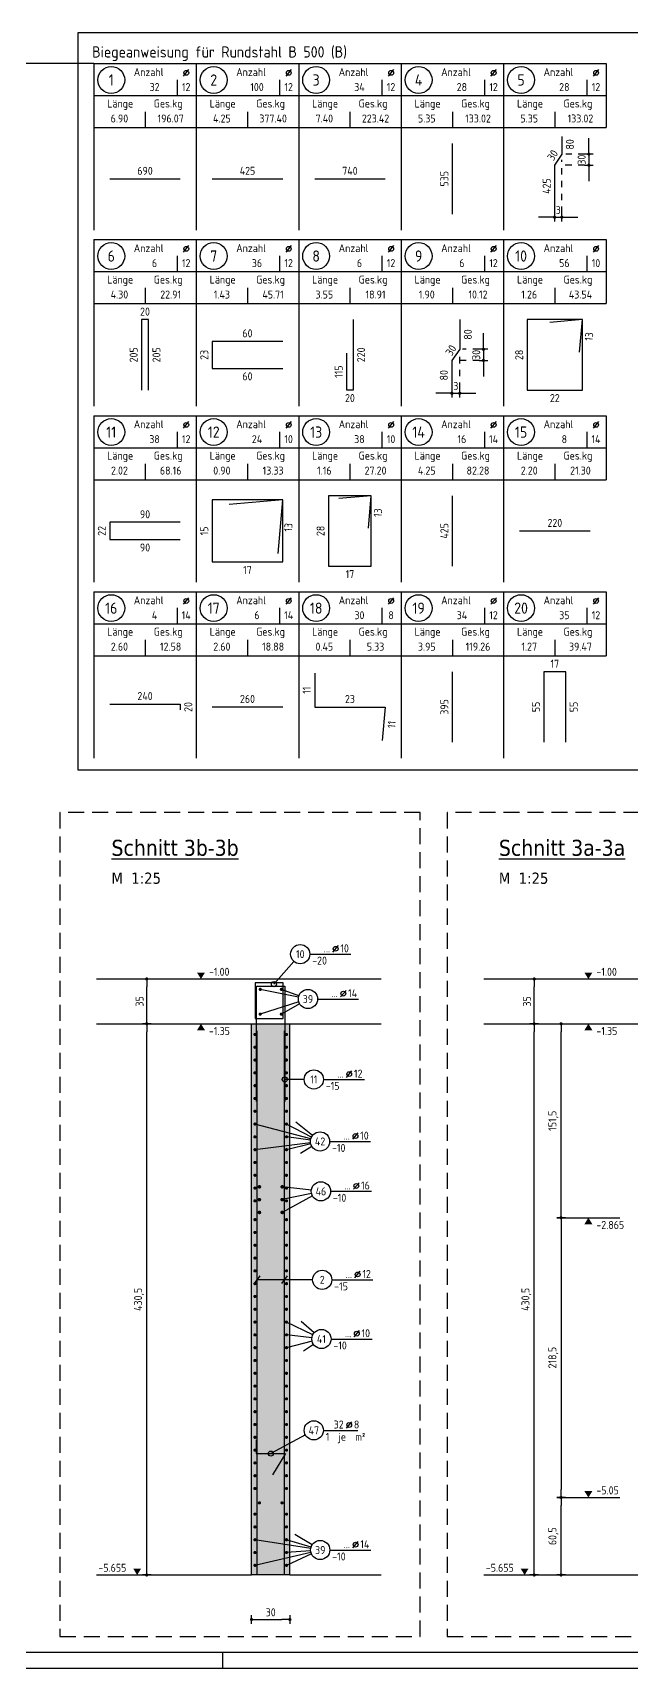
# Model space of a CAD drawing. Extents: x 40 to 158, y 100 to 142.
# Drawn here: x 58.44 to 67.79, y 99.59 to 125.14 of the extents above; entities that cross this region are included whole.
import ezdxf
from ezdxf.enums import TextEntityAlignment as Align

# ---------------------------------------------------------------- set-up
doc = ezdxf.new("R2010")
doc.units = 0
doc.header["$LTSCALE"] = 0.5
for name, pattern in [('AUSGEZOGEN', [1000.01, 1000, 0.01]), ('DASHED', [0.75, 0.5, -0.25]), ('HIDDEN4', [0.12, 0.02, -0.1]), ('STRICHLINIE', [0.75, 0.5, -0.25])]:
    doc.linetypes.add(name, pattern=pattern)
for name, color, linetype in [('AFU', 7, 'Continuous'), ('BETON', 7, 'Continuous'), ('DETAIL', 7, 'Continuous'), ('grau_mittel', 7, 'Continuous'), ('HILFE', 7, 'Continuous'), ('koten', 7, 'Continuous'), ('MASSE', 7, 'Continuous'), ('RAHMEN', 7, 'Continuous'), ('RND', 7, 'Continuous'), ('RND_BILD', 7, 'Continuous'), ('TEXT', 7, 'Continuous')]:
    doc.layers.add(name, color=color, linetype=linetype)
doc.layers.add('NOPLOT', color=7, linetype='Continuous', plot=False)
doc.styles.add('helv', font='tahoma.ttf')
doc.styles.add('txt', font='isocp.shx')
doc.linetypes.add('AFU_50K', pattern='A,0.15,["/",Standard,S=0.2,R=0,X=-0.01,Y=-0.1],0.07,["/",Standard,S=0.2,R=0,X=-0.01,Y=-0.1],0.15', length=0.37)
doc.dimstyles.new('DOT_I', dxfattribs={"dimscale": 0.5, "dimtxt": 0.25, "dimasz": 0.25, "dimexe": 0.1, "dimexo": 0.3, "dimgap": 0.1, "dimtad": 1, "dimdec": 3, "dimzin": 3, "dimtxsty": 'txt', "dimblk": 'DOT', "dimblk1": 'DOT', "dimblk2": 'DOT', "dimsah": 1, "dimcen": 0.1, "dimse1": 1, "dimse2": 1, "dimazin": 0, "dimtfac": 1, "dimtdec": 4, "dimtix": 1, "dimtmove": 2, "dimatfit": 3, "dimfxl": 0, "dimtvp": 1, "dimtolj": 1, "dimtzin": 0, "dimarcsym": 0})

# ---------------------------------------------------------------- blocks, each defined once
blk = doc.blocks.new('DOT')
at = {"layer": 'MASSE', "color": 7, "linetype": 'Continuous'}
for p, q in [((0, 0), (-1, 0)), ((0, 0.54), (0, -0.54))]:
    blk.add_line(p, q, dxfattribs=at)
at = {"layer": 'MASSE', "color": 7, "linetype": 'Continuous', "const_width": 0.2}
blk.add_lwpolyline([(-0.1, 0, 1), (0.1, 0, 1)], format="xyb", close=True, dxfattribs=at)
blk = doc.blocks.new('*D1212')
at = {"layer": 'DEFPOINTS', "color": 0, "linetype": 'AUSGEZOGEN', "transparency": 16777216}
for p in [(66.694, 102.259), (66.694, 102.259), (66.694, 101.049)]:
    blk.add_point(p, dxfattribs=at)
at = {"layer": 'MASSE', "color": 0, "linetype": 'AUSGEZOGEN', "lineweight": -2, "transparency": 16777216}
blk.add_line((66.694, 101.174), (66.694, 102.134), dxfattribs=at)
at = {"layer": 'MASSE', "color": 0, "linetype": 'AUSGEZOGEN', "lineweight": -2, "transparency": 16777216, "xscale": 0.125, "yscale": 0.125, "zscale": 0.125}
for p, rotation in [((66.694, 102.259), 90), ((66.694, 101.049), 270)]:
    blk.add_blockref('DOT', p, dxfattribs=dict(at, rotation=rotation))
at = {"layer": 'MASSE', "color": 0, "linetype": 'AUSGEZOGEN', "transparency": 16777216, "insert": (66.573, 101.654), "char_height": 0.125, "attachment_point": 5, "rotation": 90, "style": 'txt'}
blk.add_mtext('\\A1;60,5', dxfattribs=at)
blk = doc.blocks.new('*D1213')
at = {"layer": 'DEFPOINTS', "color": 0, "linetype": 'AUSGEZOGEN', "transparency": 16777216}
for p in [(66.274, 109.659), (66.274, 109.659), (66.274, 101.049)]:
    blk.add_point(p, dxfattribs=at)
at = {"layer": 'MASSE', "color": 0, "linetype": 'AUSGEZOGEN', "lineweight": -2, "transparency": 16777216}
blk.add_line((66.274, 101.174), (66.274, 109.534), dxfattribs=at)
at = {"layer": 'MASSE', "color": 0, "linetype": 'AUSGEZOGEN', "lineweight": -2, "transparency": 16777216, "xscale": 0.125, "yscale": 0.125, "zscale": 0.125}
for p, rotation in [((66.274, 109.659), 90), ((66.274, 101.049), 270)]:
    blk.add_blockref('DOT', p, dxfattribs=dict(at, rotation=rotation))
at = {"layer": 'MASSE', "color": 0, "linetype": 'AUSGEZOGEN', "transparency": 16777216, "insert": (66.152, 105.354), "char_height": 0.125, "attachment_point": 5, "rotation": 90, "style": 'txt'}
blk.add_mtext('\\A1;430,5', dxfattribs=at)
blk = doc.blocks.new('OKRD_U')
at = {"color": 0, "linetype": 'ByBlock'}
blk.add_solid([(-0.125, -0.202), (0.125, -0.202), (0, 0)], dxfattribs=at)
at = {"color": 0, "linetype": 'ByBlock', "style": 'txt'}
blk.add_attdef('OKRD', (0.25, -0.35), '', height=0.25, dxfattribs=at)
blk = doc.blocks.new('OKRD_O')
at = {"color": 0, "linetype": 'ByBlock'}
blk.add_solid([(-0.125, 0.202), (0.125, 0.202), (0, 0)], dxfattribs=at)
at = {"color": 0, "linetype": 'ByBlock', "style": 'txt'}
blk.add_attdef('OKRD', (0.25, 0.1), '', height=0.25, dxfattribs=at)
blk = doc.blocks.new('*D1214')
at = {"layer": 'DEFPOINTS', "color": 0, "linetype": 'AUSGEZOGEN', "transparency": 16777216}
for p in [(66.274, 110.359), (66.274, 110.359), (66.274, 109.659)]:
    blk.add_point(p, dxfattribs=at)
at = {"layer": 'MASSE', "color": 0, "linetype": 'AUSGEZOGEN', "lineweight": -2, "transparency": 16777216}
blk.add_line((66.274, 109.784), (66.274, 110.234), dxfattribs=at)
at = {"layer": 'MASSE', "color": 0, "linetype": 'AUSGEZOGEN', "lineweight": -2, "transparency": 16777216, "xscale": 0.125, "yscale": 0.125, "zscale": 0.125}
for p, rotation in [((66.274, 110.359), 90), ((66.274, 109.659), 270)]:
    blk.add_blockref('DOT', p, dxfattribs=dict(at, rotation=rotation))
at = {"layer": 'MASSE', "color": 0, "linetype": 'AUSGEZOGEN', "transparency": 16777216, "insert": (66.161, 110.009), "char_height": 0.125, "attachment_point": 5, "rotation": 90, "style": 'txt'}
blk.add_mtext('\\A1;35', dxfattribs=at)
blk = doc.blocks.new('*D1215')
at = {"layer": 'DEFPOINTS', "color": 0, "linetype": 'AUSGEZOGEN', "transparency": 16777216}
for p in [(66.694, 106.629), (66.694, 102.259), (66.694, 102.259)]:
    blk.add_point(p, dxfattribs=at)
at = {"layer": 'MASSE', "color": 0, "linetype": 'AUSGEZOGEN', "lineweight": -2, "transparency": 16777216}
blk.add_line((66.694, 106.504), (66.694, 102.384), dxfattribs=at)
at = {"layer": 'MASSE', "color": 0, "linetype": 'AUSGEZOGEN', "lineweight": -2, "transparency": 16777216, "xscale": 0.125, "yscale": 0.125, "zscale": 0.125}
for p, rotation in [((66.694, 106.629), 90), ((66.694, 102.259), 270)]:
    blk.add_blockref('DOT', p, dxfattribs=dict(at, rotation=rotation))
at = {"layer": 'MASSE', "color": 0, "linetype": 'AUSGEZOGEN', "transparency": 16777216, "insert": (66.572, 104.444), "char_height": 0.125, "attachment_point": 5, "rotation": 90, "style": 'txt'}
blk.add_mtext('\\A1;218,5', dxfattribs=at)
blk = doc.blocks.new('*D1216')
at = {"layer": 'DEFPOINTS', "color": 0, "linetype": 'AUSGEZOGEN', "transparency": 16777216}
for p in [(66.694, 109.659), (66.694, 109.659), (66.694, 106.629)]:
    blk.add_point(p, dxfattribs=at)
at = {"layer": 'MASSE', "color": 0, "linetype": 'AUSGEZOGEN', "lineweight": -2, "transparency": 16777216}
blk.add_line((66.694, 106.754), (66.694, 109.534), dxfattribs=at)
at = {"layer": 'MASSE', "color": 0, "linetype": 'AUSGEZOGEN', "lineweight": -2, "transparency": 16777216, "xscale": 0.125, "yscale": 0.125, "zscale": 0.125}
for p, rotation in [((66.694, 109.659), 90), ((66.694, 106.629), 270)]:
    blk.add_blockref('DOT', p, dxfattribs=dict(at, rotation=rotation))
at = {"layer": 'MASSE', "color": 0, "linetype": 'AUSGEZOGEN', "transparency": 16777216, "insert": (66.573, 108.144), "char_height": 0.125, "attachment_point": 5, "rotation": 90, "style": 'txt'}
blk.add_mtext('\\A1;151,5', dxfattribs=at)
blk = doc.blocks.new('*D1218')
at = {"layer": 'DEFPOINTS', "color": 0, "linetype": 'AUSGEZOGEN', "transparency": 16777216}
for p in [(60.223, 109.659), (60.223, 109.659), (60.223, 101.049)]:
    blk.add_point(p, dxfattribs=at)
at = {"layer": 'MASSE', "color": 0, "linetype": 'AUSGEZOGEN', "lineweight": -2, "transparency": 16777216}
blk.add_line((60.223, 101.174), (60.223, 109.534), dxfattribs=at)
at = {"layer": 'MASSE', "color": 0, "linetype": 'AUSGEZOGEN', "lineweight": -2, "transparency": 16777216, "xscale": 0.125, "yscale": 0.125, "zscale": 0.125}
for p, rotation in [((60.223, 109.659), 90), ((60.223, 101.049), 270)]:
    blk.add_blockref('DOT', p, dxfattribs=dict(at, rotation=rotation))
at = {"layer": 'MASSE', "color": 0, "linetype": 'AUSGEZOGEN', "transparency": 16777216, "insert": (60.101, 105.354), "char_height": 0.125, "attachment_point": 5, "rotation": 90, "style": 'txt'}
blk.add_mtext('\\A1;430,5', dxfattribs=at)
blk = doc.blocks.new('*D1219')
at = {"layer": 'DEFPOINTS', "color": 0, "linetype": 'AUSGEZOGEN', "transparency": 16777216}
for p in [(60.223, 110.359), (60.223, 110.359), (60.223, 109.659)]:
    blk.add_point(p, dxfattribs=at)
at = {"layer": 'MASSE', "color": 0, "linetype": 'AUSGEZOGEN', "lineweight": -2, "transparency": 16777216}
blk.add_line((60.223, 109.784), (60.223, 110.234), dxfattribs=at)
at = {"layer": 'MASSE', "color": 0, "linetype": 'AUSGEZOGEN', "lineweight": -2, "transparency": 16777216, "xscale": 0.125, "yscale": 0.125, "zscale": 0.125}
for p, rotation in [((60.223, 110.359), 90), ((60.223, 109.659), 270)]:
    blk.add_blockref('DOT', p, dxfattribs=dict(at, rotation=rotation))
at = {"layer": 'MASSE', "color": 0, "linetype": 'AUSGEZOGEN', "transparency": 16777216, "insert": (60.111, 110.009), "char_height": 0.125, "attachment_point": 5, "rotation": 90, "style": 'txt'}
blk.add_mtext('\\A1;35', dxfattribs=at)
blk = doc.blocks.new('*D1220')
at = {"layer": 'DEFPOINTS', "color": 0, "linetype": 'AUSGEZOGEN', "transparency": 16777216}
for p in [(61.859, 100.353), (62.459, 100.353), (62.459, 100.353)]:
    blk.add_point(p, dxfattribs=at)
at = {"layer": 'MASSE', "color": 0, "linetype": 'AUSGEZOGEN', "lineweight": -2, "transparency": 16777216}
blk.add_line((61.984, 100.353), (62.334, 100.353), dxfattribs=at)
at = {"layer": 'MASSE', "color": 0, "linetype": 'AUSGEZOGEN', "lineweight": -2, "transparency": 16777216, "xscale": 0.125, "yscale": 0.125, "zscale": 0.125, "rotation": 180}
blk.add_blockref('DOT', (61.859, 100.353), dxfattribs=at)
at = {"layer": 'MASSE', "color": 0, "linetype": 'AUSGEZOGEN', "lineweight": -2, "transparency": 16777216, "xscale": 0.125, "yscale": 0.125, "zscale": 0.125}
blk.add_blockref('DOT', (62.459, 100.353), dxfattribs=at)
at = {"layer": 'MASSE', "color": 0, "linetype": 'AUSGEZOGEN', "transparency": 16777216, "insert": (62.159, 100.466), "char_height": 0.125, "attachment_point": 5, "style": 'txt'}
blk.add_mtext('\\A1;30', dxfattribs=at)
blk = doc.blocks.new('RND_LEI')
at = {"layer": 'RND', "color": 7, "linetype": 'Continuous'}
blk.add_line((1.022, 0.066), (1.19, 0.27), dxfattribs=at)
for centre, radius in [((0, 0), 0.3), ((1.106, 0.168), 0.075)]:
    blk.add_circle(centre, radius, dxfattribs=at)
at = {"layer": 'RND', "color": 7, "linetype": 'Continuous', "style": 'txt'}
blk.add_attdef('POSL', text='', height=0.25, dxfattribs=at).set_placement((0, 0), align=Align.MIDDLE)
blk.add_attdef('ANZ', text='', height=0.25, dxfattribs=at).set_placement((0.931, 0.057), align=Align.RIGHT)
for tag, p in [('DUM', (1.253, 0.057)), ('ABSTD', (1.674, 0.057)), ('POSTXT', (0.374, -0.327))]:
    blk.add_attdef(tag, p, '', height=0.25, dxfattribs=at)
blk = doc.blocks.new('A0-19-0')
at = {"layer": 'RAHMEN'}
blk.add_line((0, 0), (137.9, 0), dxfattribs=at)
at = {"layer": 'RAHMEN', "color": 5}
blk.add_line((2, 0.5), (137.4, 0.5), dxfattribs=at)
at = {"layer": 'RAHMEN', "color": 7}
blk.add_line((42.9, 0.5), (42.9, 0), dxfattribs=at)
blk = doc.blocks.new('*D1251')
at = {"layer": 'DEFPOINTS', "color": 0, "linetype": 'AUSGEZOGEN', "transparency": 16777216}
for p in [(66.593, 122.258), (66.706, 122.258), (66.706, 122.258)]:
    blk.add_point(p, dxfattribs=at)
at = {"layer": 'RND_BILD', "color": 0, "linetype": 'AUSGEZOGEN', "lineweight": -2, "transparency": 16777216}
for p, q in [((66.468, 122.258), (66.343, 122.258)), ((66.593, 122.258), (66.706, 122.258)), ((66.831, 122.258), (66.956, 122.258))]:
    blk.add_line(p, q, dxfattribs=at)
at = {"layer": 'RND_BILD', "color": 0, "linetype": 'AUSGEZOGEN', "lineweight": -2, "transparency": 16777216, "xscale": 0.125, "yscale": 0.125, "zscale": 0.125}
blk.add_blockref('DOT', (66.593, 122.258), dxfattribs=at)
at = {"layer": 'RND_BILD', "color": 0, "linetype": 'AUSGEZOGEN', "lineweight": -2, "transparency": 16777216, "xscale": 0.125, "yscale": 0.125, "zscale": 0.125, "rotation": 180}
blk.add_blockref('DOT', (66.706, 122.258), dxfattribs=at)
at = {"layer": 'RND_BILD', "color": 0, "linetype": 'AUSGEZOGEN', "transparency": 16777216, "insert": (66.65, 122.371), "char_height": 0.125, "attachment_point": 5, "style": 'txt'}
blk.add_mtext('\\A1;3', dxfattribs=at)
blk = doc.blocks.new('*D1252')
at = {"layer": 'DEFPOINTS', "color": 0, "linetype": 'AUSGEZOGEN', "transparency": 16777216}
for p in [(64.988, 119.508), (65.112, 119.508), (65.112, 119.508)]:
    blk.add_point(p, dxfattribs=at)
at = {"layer": 'RND_BILD', "color": 0, "linetype": 'AUSGEZOGEN', "lineweight": -2, "transparency": 16777216}
for p, q in [((64.863, 119.508), (64.738, 119.508)), ((64.988, 119.508), (65.112, 119.508)), ((65.237, 119.508), (65.362, 119.508))]:
    blk.add_line(p, q, dxfattribs=at)
at = {"layer": 'RND_BILD', "color": 0, "linetype": 'AUSGEZOGEN', "lineweight": -2, "transparency": 16777216, "xscale": 0.125, "yscale": 0.125, "zscale": 0.125}
blk.add_blockref('DOT', (64.988, 119.508), dxfattribs=at)
at = {"layer": 'RND_BILD', "color": 0, "linetype": 'AUSGEZOGEN', "lineweight": -2, "transparency": 16777216, "xscale": 0.125, "yscale": 0.125, "zscale": 0.125, "rotation": 180}
blk.add_blockref('DOT', (65.112, 119.508), dxfattribs=at)
at = {"layer": 'RND_BILD', "color": 0, "linetype": 'AUSGEZOGEN', "transparency": 16777216, "insert": (65.05, 119.621), "char_height": 0.125, "attachment_point": 5, "style": 'txt'}
blk.add_mtext('\\A1;3', dxfattribs=at)
blk = doc.blocks.new('*D1254')
at = {"layer": 'DEFPOINTS', "color": 0, "linetype": 'AUSGEZOGEN', "transparency": 16777216}
for p in [(67.128, 123.244), (67.128, 123.07), (67.128, 123.07)]:
    blk.add_point(p, dxfattribs=at)
at = {"layer": 'MASSE', "color": 0, "linetype": 'AUSGEZOGEN', "lineweight": -2, "transparency": 16777216}
for p, q in [((67.128, 123.369), (67.128, 123.494)), ((67.128, 123.244), (67.128, 123.07)), ((67.128, 122.945), (67.128, 122.82))]:
    blk.add_line(p, q, dxfattribs=at)
at = {"layer": 'MASSE', "color": 0, "linetype": 'AUSGEZOGEN', "lineweight": -2, "transparency": 16777216, "xscale": 0.125, "yscale": 0.125, "zscale": 0.125}
for p, rotation in [((67.128, 123.244), 270), ((67.128, 123.07), 90)]:
    blk.add_blockref('DOT', p, dxfattribs=dict(at, rotation=rotation))
at = {"layer": 'MASSE', "color": 0, "linetype": 'AUSGEZOGEN', "transparency": 16777216, "insert": (67.015, 123.157), "char_height": 0.125, "attachment_point": 5, "rotation": 90, "style": 'txt'}
blk.add_mtext('\\A1;30', dxfattribs=at)
blk = doc.blocks.new('*D1255')
at = {"layer": 'DEFPOINTS', "color": 0, "linetype": 'AUSGEZOGEN', "transparency": 16777216}
for p in [(65.482, 120.195), (65.482, 120.021), (65.482, 120.021)]:
    blk.add_point(p, dxfattribs=at)
at = {"layer": 'MASSE', "color": 0, "linetype": 'AUSGEZOGEN', "lineweight": -2, "transparency": 16777216}
for p, q in [((65.482, 120.32), (65.482, 120.445)), ((65.482, 120.195), (65.482, 120.021)), ((65.482, 119.896), (65.482, 119.771))]:
    blk.add_line(p, q, dxfattribs=at)
at = {"layer": 'MASSE', "color": 0, "linetype": 'AUSGEZOGEN', "lineweight": -2, "transparency": 16777216, "xscale": 0.125, "yscale": 0.125, "zscale": 0.125}
for p, rotation in [((65.482, 120.195), 270), ((65.482, 120.021), 90)]:
    blk.add_blockref('DOT', p, dxfattribs=dict(at, rotation=rotation))
at = {"layer": 'MASSE', "color": 0, "linetype": 'AUSGEZOGEN', "transparency": 16777216, "insert": (65.369, 120.108), "char_height": 0.125, "attachment_point": 5, "rotation": 90, "style": 'txt'}
blk.add_mtext('\\A1;30', dxfattribs=at)
blk = doc.blocks.new('lei_gre')
at = {"layer": 'RND', "color": 7, "linetype": 'Continuous'}
for p, q in [((-0.09, -0.12), (0.09, 0.12)), ((0, 0.15), (0, -0.15))]:
    blk.add_line(p, q, dxfattribs=at)
blk = doc.blocks.new('RND_LIS2')
at = {"layer": 'RND', "color": 3, "linetype": 'Continuous'}
for p, q in [((0, 0), (0, -5.2)), ((0, 0), (3.2, 0)), ((3.2, 0), (3.2, -2)), ((2.6, -0.503), (2.6, -1)), ((0, -1), (3.2, -1)), ((1.6, -1.503), (1.6, -2)), ((0, -2), (3.2, -2))]:
    blk.add_line(p, q, dxfattribs=at)
at = {"layer": 'RND', "color": 7, "linetype": 'Continuous'}
blk.add_line((2.805, -0.39), (2.973, -0.186), dxfattribs=at)
at = {"layer": 'RND', "color": 1, "linetype": 'Continuous'}
blk.add_circle((0.545, -0.513), 0.42, dxfattribs=at)
at = {"layer": 'RND', "color": 7, "linetype": 'Continuous'}
blk.add_circle((2.889, -0.288), 0.075, dxfattribs=at)
at = {"layer": 'RND', "color": 7, "linetype": 'Continuous', "style": 'txt'}
for s, p in [('Anzahl', (1.249, -0.391)), ('Länge', (0.42, -1.373)), ('Ges.kg', (1.872, -1.373))]:
    blk.add_text(s, height=0.25, dxfattribs=at).set_placement(p)
at = {"layer": 'RND', "color": 1, "linetype": 'Continuous', "style": 'txt'}
blk.add_attdef('POS1', text='', height=0.35, dxfattribs=at).set_placement((0.545, -0.513), align=Align.MIDDLE)
at = {"layer": 'RND', "color": 7, "linetype": 'Continuous', "style": 'txt'}
for tag, p in [('STK1', (1.897, -0.859)), ('DS1', (2.885, -0.859)), ('LANG1', (0.8, -1.841)), ('GEW', (2.4, -1.841))]:
    blk.add_attdef(tag, text='', height=0.25, dxfattribs=at).set_placement(p, align=Align.CENTER)

msp = doc.modelspace()

# ---------------------------------------------------------------- hatches: boundary and pattern name
at = {"layer": 'grau_mittel'}
msp.add_hatch(color=61, dxfattribs=at).paths.add_polyline_path([(61.8593, 101.0486), (62.4593, 101.0486), (62.4593, 109.6586), (61.8593, 109.6586)])

# ---------------------------------------------------------------- linework, layer by layer
at = {"layer": 'AFU', "color": 8, "linetype": 'AFU_50K'}
for p, q in [((61.8593, 109.6586), (62.4593, 109.6586)), ((62.4593, 101.0486), (61.8593, 101.0486))]:
    msp.add_line(p, q, dxfattribs=at)
at = {"layer": 'BETON', "color": 6, "linetype": 'AUSGEZOGEN'}
for p, q in [((59.4369, 110.3586), (63.8867, 110.3586)), ((65.4873, 110.3586), (69.9372, 110.3586)), ((59.4369, 109.6586), (61.8593, 109.6586)), ((61.8593, 101.0486), (61.8593, 109.6586)), ((62.4593, 101.0486), (62.4593, 109.6586)), ((62.4593, 109.6586), (63.8867, 109.6586)), ((65.4873, 109.6586), (67.9097, 109.6586)), ((59.4369, 101.0486), (61.8593, 101.0486)), ((62.4593, 101.0486), (63.8867, 101.0486)), ((65.4873, 101.0486), (67.9097, 101.0486))]:
    msp.add_line(p, q, dxfattribs=at)
at = {"layer": 'DETAIL', "color": 102, "linetype": 'STRICHLINIE'}
for points in [[(58.8635, 112.9572), (58.8635, 100.0879), (64.4937, 100.0879), (64.4937, 112.9572)], [(64.914, 112.9572), (64.914, 100.0879), (70.5442, 100.0879), (70.5442, 112.9572)]]:
    msp.add_lwpolyline(points, close=True, dxfattribs=at)
at = {"layer": 'HILFE', "color": 102, "linetype": 'AUSGEZOGEN'}
for p, q in [((66.6944, 106.6286), (67.611, 106.6286)), ((66.6944, 102.2586), (67.611, 102.2586))]:
    msp.add_line(p, q, dxfattribs=at)
at = {"layer": 'MASSE', "color": 7, "linetype": 'HIDDEN4'}
for p, q in [((66.706, 122.3257), (66.706, 123.153)), ((67.06, 123.2437), (66.768, 123.2437)), ((67.06, 123.0703), (66.6695, 123.0703)), ((65.1124, 119.5757), (65.1124, 120.0982)), ((65.414, 120.1951), (65.1541, 120.1951)), ((65.414, 120.0214), (65.0272, 120.0214))]:
    msp.add_line(p, q, dxfattribs=at)
at = {"layer": 'NOPLOT', "color": 191, "linetype": 'AUSGEZOGEN'}
msp.add_line((59.3965, 124.6582), (57.5292, 124.6582), dxfattribs=at)
at = {"layer": 'RND', "color": 102, "linetype": 'AUSGEZOGEN'}
for p, q in [((62.5216, 110.634), (62.2093, 110.2786)), ((62.5937, 110.0757), (61.9959, 110.1968)), ((62.5997, 110.0972), (62.3256, 110.1968)), ((62.5977, 110.0005), (61.9959, 109.8097)), ((62.6103, 109.9717), (62.3256, 109.8097)), ((62.6829, 108.7894), (62.3793, 108.7894)), ((62.7861, 107.8636), (61.913, 108.0924)), ((62.7967, 107.8899), (62.4056, 108.0924)), ((62.8122, 107.9138), (62.5491, 108.1212)), ((62.7813, 107.8412), (62.4056, 107.8924)), ((62.7814, 107.8002), (61.913, 107.6924)), ((62.7843, 107.7853), (62.4056, 107.6924)), ((62.8022, 107.7423), (62.6234, 107.6322)), ((62.7945, 107.0592), (62.3383, 107.112)), ((62.7969, 107.0104), (62.3383, 106.912)), ((62.8118, 106.9701), (62.3383, 106.712)), ((62.8139, 105.6594), (61.9453, 105.6594)), ((62.8383, 104.8335), (62.6362, 105.0102)), ((62.8163, 104.8002), (62.4056, 104.9994)), ((62.8023, 104.7524), (62.4056, 104.7994)), ((62.8057, 104.6986), (62.4056, 104.5994)), ((62.8275, 104.65), (62.6713, 104.543)), ((62.7005, 103.2364), (62.1622, 102.9444)), ((62.7847, 101.4644), (61.913, 101.5994)), ((62.789, 101.4824), (62.4056, 101.5994)), ((62.8047, 101.5171), (62.5378, 101.681)), ((62.7873, 101.4008), (61.913, 101.1994)), ((62.7829, 101.4275), (62.4056, 101.3994)), ((62.7959, 101.3766), (62.4056, 101.1994))]:
    msp.add_line(p, q, dxfattribs=at)
at = {"layer": 'RND', "color": 7, "linetype": 'AUSGEZOGEN'}
for p, q in [((62.7706, 110.7466), (63.4106, 110.7466)), ((62.8907, 110.0459), (63.5307, 110.0459)), ((62.9829, 108.7894), (63.6229, 108.7894)), ((63.08, 107.821), (63.72, 107.821)), ((63.0935, 107.0419), (63.7335, 107.0419)), ((63.1139, 105.6594), (63.7539, 105.6594)), ((63.1012, 104.7348), (63.7412, 104.7348)), ((62.9824, 103.308), (63.5224, 103.308)), ((63.0825, 101.4386), (63.7225, 101.4386))]:
    msp.add_line(p, q, dxfattribs=at)
at = {"layer": 'RND', "color": 1, "linetype": 'AUSGEZOGEN'}
msp.add_lwpolyline([(61.9161, 109.7391), (62.3561, 109.7391), (62.3561, 110.2991), (61.9161, 110.2991)], close=True, dxfattribs=at)
for points in [[(61.9393, 108.4475), (61.9393, 110.2475), (62.3793, 110.2475), (62.3793, 108.4475)], [(61.9453, 101.0486), (61.9453, 109.5486)], [(62.3732, 101.0486), (62.3732, 109.5486)], [(61.9322, 103.16), (61.9322, 102.9444), (62.3921, 102.9444), (62.1896, 102.6114)]]:
    msp.add_lwpolyline(points, dxfattribs=at)
at = {"layer": 'RND', "color": 7, "linetype": 'AUSGEZOGEN'}
for points, const_width in [([(61.9834, 110.1968, 1), (62.0084, 110.1968, 1)], 0.025), ([(62.3381, 110.1968, -1), (62.3131, 110.1968, -1)], 0.025), ([(61.9834, 109.8097, -1), (62.0084, 109.8097, -1)], 0.025), ([(62.3381, 109.8097, 1), (62.3131, 109.8097, 1)], 0.025), ([(61.9005, 109.4924, 1), (61.9255, 109.4924, 1)], 0.025), ([(62.4181, 109.4924, -1), (62.3931, 109.4924, -1)], 0.025), ([(61.9005, 109.2924, 1), (61.9255, 109.2924, 1)], 0.025), ([(61.9005, 109.0924, 1), (61.9255, 109.0924, 1)], 0.025), ([(62.4181, 109.2924, -1), (62.3931, 109.2924, -1)], 0.025), ([(62.4181, 109.0924, -1), (62.3931, 109.0924, -1)], 0.025), ([(61.9005, 108.8924, 1), (61.9255, 108.8924, 1)], 0.025), ([(62.4181, 108.8924, -1), (62.3931, 108.8924, -1)], 0.025), ([(61.9005, 108.6924, 1), (61.9255, 108.6924, 1)], 0.025), ([(62.4181, 108.6924, -1), (62.3931, 108.6924, -1)], 0.025), ([(61.9005, 108.4924, 1), (61.9255, 108.4924, 1)], 0.025), ([(62.4181, 108.4924, -1), (62.3931, 108.4924, -1)], 0.025), ([(61.9005, 108.2924, 1), (61.9255, 108.2924, 1)], 0.025), ([(61.9005, 108.0924, 1), (61.9255, 108.0924, 1)], 0.025), ([(62.4181, 108.2924, -1), (62.3931, 108.2924, -1)], 0.025), ([(62.4181, 108.0924, -1), (62.3931, 108.0924, -1)], 0.025), ([(61.9005, 107.8924, 1), (61.9255, 107.8924, 1)], 0.025), ([(62.4181, 107.8924, -1), (62.3931, 107.8924, -1)], 0.025), ([(61.9005, 107.6924, 1), (61.9255, 107.6924, 1)], 0.025), ([(62.4181, 107.6924, -1), (62.3931, 107.6924, -1)], 0.025), ([(61.9005, 107.4924, 1), (61.9255, 107.4924, 1)], 0.025), ([(61.9005, 107.2924, 1), (61.9255, 107.2924, 1)], 0.025), ([(62.4181, 107.4924, -1), (62.3931, 107.4924, -1)], 0.025), ([(62.4181, 107.2924, -1), (62.3931, 107.2924, -1)], 0.025), ([(61.9005, 107.0924, 1), (61.9255, 107.0924, 1)], 0.025), ([(61.9688, 107.112, 1), (61.9968, 107.112, 1)], 0.028), ([(62.3243, 107.112, 1), (62.3523, 107.112, 1)], 0.028), ([(62.4181, 107.0924, -1), (62.3931, 107.0924, -1)], 0.025), ([(61.9005, 106.8924, 1), (61.9255, 106.8924, 1)], 0.025), ([(61.9688, 106.912, 1), (61.9968, 106.912, 1)], 0.028), ([(62.3243, 106.912, 1), (62.3523, 106.912, 1)], 0.028), ([(62.4181, 106.8924, -1), (62.3931, 106.8924, -1)], 0.025), ([(61.9005, 106.5994, 1), (61.9255, 106.5994, 1)], 0.025), ([(61.9688, 106.712, 1), (61.9968, 106.712, 1)], 0.028), ([(62.3243, 106.712, 1), (62.3523, 106.712, 1)], 0.028), ([(62.4181, 106.5994, -1), (62.3931, 106.5994, -1)], 0.025), ([(61.9005, 106.3994, 1), (61.9255, 106.3994, 1)], 0.025), ([(62.4181, 106.3994, -1), (62.3931, 106.3994, -1)], 0.025), ([(61.9005, 106.1994, 1), (61.9255, 106.1994, 1)], 0.025), ([(62.4181, 106.1994, -1), (62.3931, 106.1994, -1)], 0.025), ([(61.9005, 105.9994, 1), (61.9255, 105.9994, 1)], 0.025), ([(61.9005, 105.7994, 1), (61.9255, 105.7994, 1)], 0.025), ([(62.4181, 105.9994, -1), (62.3931, 105.9994, -1)], 0.025), ([(62.4181, 105.7994, -1), (62.3931, 105.7994, -1)], 0.025), ([(61.9005, 105.5994, 1), (61.9255, 105.5994, 1)], 0.025), ([(62.4181, 105.5994, -1), (62.3931, 105.5994, -1)], 0.025), ([(61.9005, 105.3994, 1), (61.9255, 105.3994, 1)], 0.025), ([(62.4181, 105.3994, -1), (62.3931, 105.3994, -1)], 0.025), ([(61.9005, 105.1994, 1), (61.9255, 105.1994, 1)], 0.025), ([(61.9005, 104.9994, 1), (61.9255, 104.9994, 1)], 0.025), ([(62.4181, 105.1994, -1), (62.3931, 105.1994, -1)], 0.025), ([(62.4181, 104.9994, -1), (62.3931, 104.9994, -1)], 0.025), ([(61.9005, 104.7994, 1), (61.9255, 104.7994, 1)], 0.025), ([(62.4181, 104.7994, -1), (62.3931, 104.7994, -1)], 0.025), ([(61.9005, 104.5994, 1), (61.9255, 104.5994, 1)], 0.025), ([(62.4181, 104.5994, -1), (62.3931, 104.5994, -1)], 0.025), ([(61.9005, 104.3994, 1), (61.9255, 104.3994, 1)], 0.025), ([(62.4181, 104.3994, -1), (62.3931, 104.3994, -1)], 0.025), ([(61.9005, 104.1994, 1), (61.9255, 104.1994, 1)], 0.025), ([(61.9005, 103.9994, 1), (61.9255, 103.9994, 1)], 0.025), ([(62.4181, 104.1994, -1), (62.3931, 104.1994, -1)], 0.025), ([(62.4181, 103.9994, -1), (62.3931, 103.9994, -1)], 0.025), ([(61.9005, 103.7994, 1), (61.9255, 103.7994, 1)], 0.025), ([(62.4181, 103.7994, -1), (62.3931, 103.7994, -1)], 0.025), ([(61.9005, 103.5994, 1), (61.9255, 103.5994, 1)], 0.025), ([(62.4181, 103.5994, -1), (62.3931, 103.5994, -1)], 0.025), ([(61.9005, 103.3994, 1), (61.9255, 103.3994, 1)], 0.025), ([(61.9005, 103.1994, 1), (61.9255, 103.1994, 1)], 0.025), ([(62.4181, 103.3994, -1), (62.3931, 103.3994, -1)], 0.025), ([(62.4181, 103.1994, -1), (62.3931, 103.1994, -1)], 0.025), ([(61.9005, 102.9994, 1), (61.9255, 102.9994, 1)], 0.025), ([(62.4181, 102.9994, -1), (62.3931, 102.9994, -1)], 0.025), ([(61.9005, 102.7994, 1), (61.9255, 102.7994, 1)], 0.025), ([(62.4181, 102.7994, -1), (62.3931, 102.7994, -1)], 0.025), ([(61.9005, 102.5994, 1), (61.9255, 102.5994, 1)], 0.025), ([(62.4181, 102.5994, -1), (62.3931, 102.5994, -1)], 0.025), ([(61.9005, 102.3994, 1), (61.9255, 102.3994, 1)], 0.025), ([(61.9701, 102.1747, 1), (61.9951, 102.1747, 1)], 0.025), ([(62.3484, 102.1747, -1), (62.3234, 102.1747, -1)], 0.025), ([(62.4181, 102.3994, -1), (62.3931, 102.3994, -1)], 0.025), ([(61.9005, 101.9994, 1), (61.9255, 101.9994, 1)], 0.025), ([(62.4181, 101.9994, -1), (62.3931, 101.9994, -1)], 0.025), ([(61.9005, 101.7994, 1), (61.9255, 101.7994, 1)], 0.025), ([(62.4181, 101.7994, -1), (62.3931, 101.7994, -1)], 0.025), ([(61.9005, 101.5994, 1), (61.9255, 101.5994, 1)], 0.025), ([(62.4181, 101.5994, -1), (62.3931, 101.5994, -1)], 0.025), ([(61.9005, 101.3994, 1), (61.9255, 101.3994, 1)], 0.025), ([(61.9005, 101.1994, 1), (61.9255, 101.1994, 1)], 0.025), ([(62.4181, 101.3994, -1), (62.3931, 101.3994, -1)], 0.025), ([(62.4181, 101.1994, -1), (62.3931, 101.1994, -1)], 0.025)]:
    msp.add_lwpolyline(points, format="xyb", close=True, dxfattribs=dict(at, const_width=const_width))
for centre in [(62.2093, 110.2786), (62.3793, 108.7894), (62.1622, 102.9444)]:
    msp.add_circle(centre, 0.04, dxfattribs=at)
at = {"layer": 'RND_BILD', "color": 1, "linetype": 'AUSGEZOGEN'}
for points in [[(64.9965, 122.3082), (64.9965, 123.4082)], [(66.706, 123.5181), (66.706, 123.2437), (66.5934, 123.0703), (66.5934, 122.3082)], [(59.6465, 122.8582), (60.7465, 122.8582)], [(61.2465, 122.8582), (62.3465, 122.8582)], [(62.8465, 122.8582), (63.9465, 122.8582)], [(60.2501, 119.5582), (60.2501, 120.6582), (60.1428, 120.6582), (60.1428, 119.5582)], [(63.4465, 120.6582), (63.4465, 119.5582), (63.3465, 119.5582), (63.3465, 120.1332)], [(65.1124, 120.6582), (65.1124, 120.1951), (64.9878, 120.0214), (64.9878, 119.5582)], [(66.9841, 120.1494), (67.0286, 120.6582), (66.1643, 120.6582), (66.1643, 119.5582), (67.0286, 119.5582), (67.0286, 120.6582), (66.5198, 120.6137)], [(62.3465, 120.319), (61.2465, 120.319), (61.2465, 119.8974), (62.3465, 119.8974)], [(62.2732, 117.0055), (62.3465, 117.8435), (61.2465, 117.8435), (61.2465, 116.8729), (62.3465, 116.8729), (62.3465, 117.8435), (61.5085, 117.7702)], [(63.6859, 117.3994), (63.7304, 117.9082), (63.0625, 117.9082), (63.0625, 116.8082), (63.7304, 116.8082), (63.7304, 117.9082), (63.2216, 117.8637)], [(64.9965, 116.8082), (64.9965, 117.9082)], [(60.7465, 117.4927), (59.6465, 117.4927), (59.6465, 117.2238), (60.7465, 117.2238)], [(66.0465, 117.3582), (67.1465, 117.3582)], [(62.8465, 115.1333), (62.8465, 114.6072), (63.9465, 114.6072), (63.9006, 114.0831)], [(64.9965, 114.0582), (64.9965, 115.1582)], [(66.7665, 114.0582), (66.7665, 115.1582), (66.4265, 115.1582), (66.4265, 114.0582)], [(59.6465, 114.654), (60.7465, 114.654), (60.7465, 114.5624)], [(61.2465, 114.6082), (62.3465, 114.6082)]]:
    msp.add_lwpolyline(points, dxfattribs=at)
at = {"layer": 'TEXT', "color": 1, "linetype": 'AUSGEZOGEN'}
msp.add_lwpolyline([(86.0178, 125.1403), (59.1446, 125.1403), (59.1446, 113.6279), (98.4308, 113.6279), (98.4308, 118.7317), (86.0178, 118.7317), (86.0178, 125.1403), (59.1446, 125.1403)], dxfattribs=at)

# ---------------------------------------------------------------- block references
at = {"layer": 'koten', "color": 7, "linetype": 'DASHED'}
ref = msp.add_blockref('OKRD_O', (61.0702, 110.3586), dxfattribs=dict(at, xscale=0.5, yscale=0.5, zscale=0.5))
ref.add_attrib('OKRD', '-1.00', (61.1952, 110.4086), dxfattribs={"height": 0.125, "style": 'txt'})
ref = msp.add_blockref('OKRD_O', (67.1206, 110.3586), dxfattribs=dict(at, xscale=0.5, yscale=0.5, zscale=0.5))
ref.add_attrib('OKRD', '-1.00', (67.2456, 110.4086), dxfattribs={"height": 0.125, "style": 'txt'})
at = {"layer": 'koten', "color": 7, "linetype": 'AUSGEZOGEN'}
ref = msp.add_blockref('OKRD_U', (61.0702, 109.6586), dxfattribs=dict(at, xscale=0.5, yscale=0.5, zscale=0.5))
ref.add_attrib('OKRD', '-1.35', (61.1952, 109.4836), dxfattribs={"height": 0.125, "style": 'txt'})
ref = msp.add_blockref('OKRD_U', (67.1206, 109.6586), dxfattribs=dict(at, xscale=0.5, yscale=0.5, zscale=0.5))
ref.add_attrib('OKRD', '-1.35', (67.2456, 109.4836), dxfattribs={"height": 0.125, "style": 'txt'})
ref = msp.add_blockref('OKRD_U', (67.1206, 106.6286), dxfattribs=dict(at, xscale=0.5, yscale=0.5, zscale=0.5))
ref.add_attrib('OKRD', '-2.865', (67.2456, 106.4536), dxfattribs={"height": 0.125, "style": 'txt'})
ref = msp.add_blockref('OKRD_O', (67.1206, 102.2586), dxfattribs=dict(at, xscale=0.5, yscale=0.5, zscale=0.5))
ref.add_attrib('OKRD', '-5.05', (67.2456, 102.3086), dxfattribs={"height": 0.125, "style": 'txt'})
at = {"layer": 'koten', "color": 7, "linetype": 'DASHED'}
ref = msp.add_blockref('OKRD_O', (60.0736, 101.0486), dxfattribs=dict(at, xscale=-0.5, yscale=0.5, zscale=0.5))
ref.add_attrib('OKRD', '-5.655', (59.4685, 101.0986), dxfattribs={"height": 0.125, "style": 'txt'})
ref = msp.add_blockref('OKRD_O', (66.1241, 101.0486), dxfattribs=dict(at, xscale=-0.5, yscale=0.5, zscale=0.5))
ref.add_attrib('OKRD', '-5.655', (65.5189, 101.0986), dxfattribs={"height": 0.125, "style": 'txt'})
at = {"layer": 'RAHMEN', "color": 7, "linetype": 'AUSGEZOGEN', "xscale": 0.5, "yscale": 0.5, "zscale": 0.5}
msp.add_blockref('A0-19-0', (39.9553, 99.5912), dxfattribs=at)
at = {"layer": 'RND', "color": 7, "linetype": 'AUSGEZOGEN', "xscale": 0.5, "yscale": 0.5, "zscale": 0.5}
for p, values in [((62.6206, 110.7466), {'POSL': '10', 'DUM': '10', 'ANZ': '...', 'POSTXT': '-20'}), ((62.7407, 110.0459), {'POSL': '39', 'DUM': '14', 'ANZ': '...'}), ((62.8329, 108.7894), {'POSL': '11', 'DUM': '12', 'ANZ': '...', 'POSTXT': '-15'}), ((62.93, 107.821), {'POSL': '42', 'DUM': '10', 'ANZ': '...', 'POSTXT': '-10'}), ((62.9435, 107.0419), {'POSL': '46', 'DUM': '16', 'ANZ': '...', 'POSTXT': '-10'}), ((62.9639, 105.6594), {'POSL': '2', 'DUM': '12', 'ANZ': '...', 'POSTXT': '-15'}), ((62.9512, 104.7348), {'POSL': '41', 'DUM': '10', 'ANZ': '...', 'POSTXT': '-10'}), ((62.8324, 103.308), {'POSL': '47', 'DUM': '8', 'ANZ': '32', 'POSTXT': '1  je  m²'}), ((62.9325, 101.4386), {'POSL': '39', 'DUM': '14', 'ANZ': '...', 'POSTXT': '-10'})]:
    msp.add_blockref('RND_LEI', p, dxfattribs=at).add_auto_attribs(values)
at = {"layer": 'RND', "color": 102, "linetype": 'AUSGEZOGEN', "xscale": 0.5, "yscale": 0.5, "zscale": 0.5, "rotation": 180}
for p in [(61.9453, 105.6594), (62.3732, 105.6594)]:
    msp.add_blockref('lei_gre', p, dxfattribs=at)
at = {"layer": 'RND_BILD', "color": 6, "linetype": 'AUSGEZOGEN', "xscale": 0.5, "yscale": 0.5, "zscale": 0.5}
msp.add_blockref('RND_LIS2', (59.3965, 124.6582), dxfattribs=at).add_auto_attribs({'POS1': '1', 'STK1': '32', 'DS1': '12', 'LANG1': '6.90', 'GEW': '196.07'})
at = {"layer": 'RND_BILD', "color": 7, "linetype": 'AUSGEZOGEN', "xscale": 0.5, "yscale": 0.5, "zscale": 0.5}
for p, values in [((60.9965, 124.6582), {'POS1': '2', 'STK1': '100', 'DS1': '12', 'LANG1': '4.25', 'GEW': '377.40'}), ((62.5965, 124.6582), {'POS1': '3', 'STK1': '34', 'DS1': '12', 'LANG1': '7.40', 'GEW': '223.42'}), ((64.1965, 124.6582), {'POS1': '4', 'STK1': '28', 'DS1': '12', 'LANG1': '5.35', 'GEW': '133.02'}), ((65.7965, 124.6582), {'POS1': '5', 'STK1': '28', 'DS1': '12', 'LANG1': '5.35', 'GEW': '133.02'}), ((59.3965, 121.9082), {'POS1': '6', 'STK1': '6', 'DS1': '12', 'LANG1': '4.30', 'GEW': '22.91'}), ((60.9965, 121.9082), {'POS1': '7', 'STK1': '36', 'DS1': '12', 'LANG1': '1.43', 'GEW': '45.71'}), ((62.5965, 121.9082), {'POS1': '8', 'STK1': '6', 'DS1': '12', 'LANG1': '3.55', 'GEW': '18.91'}), ((64.1965, 121.9082), {'POS1': '9', 'STK1': '6', 'DS1': '12', 'LANG1': '1.90', 'GEW': '10.12'}), ((65.7965, 121.9082), {'POS1': '10', 'STK1': '56', 'DS1': '10', 'LANG1': '1.26', 'GEW': '43.54'}), ((59.3965, 119.1582), {'POS1': '11', 'STK1': '38', 'DS1': '12', 'LANG1': '2.02', 'GEW': '68.16'}), ((60.9965, 119.1582), {'POS1': '12', 'STK1': '24', 'DS1': '10', 'LANG1': '0.90', 'GEW': '13.33'}), ((62.5965, 119.1582), {'POS1': '13', 'STK1': '38', 'DS1': '10', 'LANG1': '1.16', 'GEW': '27.20'}), ((64.1965, 119.1582), {'POS1': '14', 'STK1': '16', 'DS1': '14', 'LANG1': '4.25', 'GEW': '82.28'}), ((65.7965, 119.1582), {'POS1': '15', 'STK1': '8', 'DS1': '14', 'LANG1': '2.20', 'GEW': '21.30'}), ((59.3965, 116.4082), {'POS1': '16', 'STK1': '4', 'DS1': '14', 'LANG1': '2.60', 'GEW': '12.58'}), ((60.9965, 116.4082), {'POS1': '17', 'STK1': '6', 'DS1': '14', 'LANG1': '2.60', 'GEW': '18.88'}), ((62.5965, 116.4082), {'POS1': '18', 'STK1': '30', 'DS1': '8', 'LANG1': '0.45', 'GEW': '5.33'}), ((64.1965, 116.4082), {'POS1': '19', 'STK1': '34', 'DS1': '12', 'LANG1': '3.95', 'GEW': '119.26'}), ((65.7965, 116.4082), {'POS1': '20', 'STK1': '35', 'DS1': '12', 'LANG1': '1.27', 'GEW': '39.47'})]:
    msp.add_blockref('RND_LIS2', p, dxfattribs=at).add_auto_attribs(values)

# ---------------------------------------------------------------- texts
at = {"layer": 'RND_BILD', "color": 7, "linetype": 'AUSGEZOGEN', "style": 'txt'}
for s, rotation, p in [('80', 90, (66.831, 123.3959)), ('30', 58.24788, (66.5621, 123.2265)), ('535', 90, (64.8715, 122.8582)), ('425', 90, (66.4684, 122.7451)), ('80', 90, (65.2374, 120.4266)), ('13', 84.99986, (67.1309, 120.3929)), ('205', 90, (60.0178, 120.1082)), ('205', 90, (60.3751, 120.1082)), ('23', 90, (61.1215, 120.1082)), ('220', 90, (63.5715, 120.1082)), ('30', 59.02338, (64.9733, 120.1798)), ('28', 90, (66.0393, 120.1082)), ('115', 90, (63.2215, 119.8457)), ('80', 90, (64.8628, 119.7898)), ('13', 84.99986, (63.8327, 117.6429)), ('22', 90, (59.5215, 117.3582)), ('15', 90, (61.1215, 117.3582)), ('13', 84.99986, (62.4343, 117.4136)), ('28', 90, (62.9375, 117.3582)), ('425', 90, (64.8715, 117.3582)), ('11', 90, (62.7215, 114.8703)), ('395', 90, (64.8715, 114.6082)), ('20', 90, (60.8715, 114.6082)), ('55', 90, (66.3015, 114.6082)), ('55', 90, (66.8915, 114.6082)), ('11', 85, (64.0481, 114.3343))]:
    msp.add_text(s, height=0.125, rotation=rotation, dxfattribs=at).set_placement(p, align=Align.MIDDLE)
for s, p in [('690', (60.1965, 122.9832)), ('425', (61.7965, 122.9832)), ('740', (63.3965, 122.9832)), ('20', (60.1965, 120.7832)), ('60', (61.7965, 120.444)), ('60', (61.7965, 119.7724)), ('20', (63.3965, 119.4332)), ('22', (66.5965, 119.4332)), ('90', (60.1965, 117.6177)), ('220', (66.5965, 117.4832)), ('90', (60.1965, 117.0988)), ('17', (61.7965, 116.7479)), ('17', (63.3965, 116.6832)), ('17', (66.5965, 115.2832)), ('240', (60.1965, 114.779)), ('260', (61.7965, 114.7332)), ('23', (63.3965, 114.7322))]:
    msp.add_text(s, height=0.125, dxfattribs=at).set_placement(p, align=Align.MIDDLE)
at = {"layer": 'TEXT', "color": 1, "linetype": 'AUSGEZOGEN'}
for s, style, p in [('Biegeanweisung für Rundstahl B 500 (B)', 'txt', (59.3699, 124.7526)), ('M  1:25', 'helv', (59.6725, 111.8456)), ('M  1:25', 'helv', (65.7229, 111.8456))]:
    msp.add_text(s, height=0.175, dxfattribs=dict(at, style=style)).set_placement(p)
at = {"layer": 'TEXT', "color": 6, "linetype": 'AUSGEZOGEN', "style": 'helv'}
for s, p in [('%%USchnitt 3b-3b', (59.6725, 112.2831)), ('%%USchnitt 3a-3a', (65.7229, 112.2831))]:
    msp.add_text(s, height=0.25, dxfattribs=at).set_placement(p)

# ---------------------------------------------------------------- dimensions: what is measured, and where the dimension line sits
at = {"layer": 'MASSE', "color": 7, "linetype": 'AUSGEZOGEN'}
for base, p1, p2, picture, middle in [((67.1275, 123.0703), (67.1275, 123.2437), (67.1275, 123.0703), '*D1254', (67.015, 123.157)), ((65.4815, 120.0214), (65.4815, 120.1951), (65.4815, 120.0214), '*D1255', (65.369, 120.1082))]:
    dim = msp.add_linear_dim(base=base, p1=p1, p2=p2, angle=90, text='30', dimstyle='DOT_I', override={"dimdec": 1, "dimlfac": 100}, dxfattribs=at)
    dim.commit()
    dim.dimension.update_dxf_attribs({"geometry": picture, "text_midpoint": middle})
for base, p1, p2, override, picture, middle in [((60.2232, 110.3586), (60.2232, 109.6586), (60.2232, 110.3586), {"dimdec": 0, "dimlfac": 50}, '*D1219', (60.1107, 110.0086)), ((66.2736, 110.3586), (66.2736, 109.6586), (66.2736, 110.3586), {"dimdec": 0, "dimlfac": 50}, '*D1214', (66.1611, 110.0086)), ((60.2232, 109.6586), (60.2232, 101.0486), (60.2232, 109.6586), {"dimdec": 1, "dimlfac": 50}, '*D1218', (60.1013, 105.3536)), ((66.2736, 109.6586), (66.2736, 101.0486), (66.2736, 109.6586), {"dimdec": 1, "dimlfac": 50}, '*D1213', (66.1517, 105.3536)), ((66.6944, 109.6586), (66.6944, 106.6286), (66.6944, 109.6586), {"dimdec": 1, "dimlfac": 50}, '*D1216', (66.5725, 108.1436)), ((66.6944, 102.2586), (66.6944, 106.6286), (66.6944, 102.2586), {"dimdec": 1, "dimlfac": 50}, '*D1215', (66.5725, 104.4436)), ((66.6944, 102.2586), (66.6944, 101.0486), (66.6944, 102.2586), {"dimdec": 1, "dimlfac": 50}, '*D1212', (66.5725, 101.6536))]:
    dim = msp.add_linear_dim(base=base, p1=p1, p2=p2, angle=90, dimstyle='DOT_I', override=override, dxfattribs=at)
    dim.commit()
    dim.dimension.update_dxf_attribs({"geometry": picture, "text_midpoint": middle})
dim = msp.add_linear_dim(base=(62.4593, 100.3535), p1=(61.8593, 100.3535), p2=(62.4593, 100.3535), dimstyle='DOT_I', override={"dimdec": 0, "dimlfac": 50}, dxfattribs=at)
dim.commit()
dim.dimension.update_dxf_attribs({"geometry": '*D1220', "text_midpoint": (62.1593, 100.466)})
at = {"layer": 'RND_BILD', "color": 7, "linetype": 'AUSGEZOGEN'}
for base, p1, p2, picture, middle in [((66.706, 122.2582), (66.5934, 122.2582), (66.706, 122.2582), '*D1251', (66.6497, 122.3707)), ((65.1124, 119.5082), (64.9878, 119.5082), (65.1124, 119.5082), '*D1252', (65.0501, 119.6207))]:
    dim = msp.add_linear_dim(base=base, p1=p1, p2=p2, text='3', dimstyle='DOT_I', override={"dimdec": 0, "dimlfac": 100}, dxfattribs=at)
    dim.commit()
    dim.dimension.update_dxf_attribs({"geometry": picture, "text_midpoint": middle})

doc.saveas('drawing.dxf')
